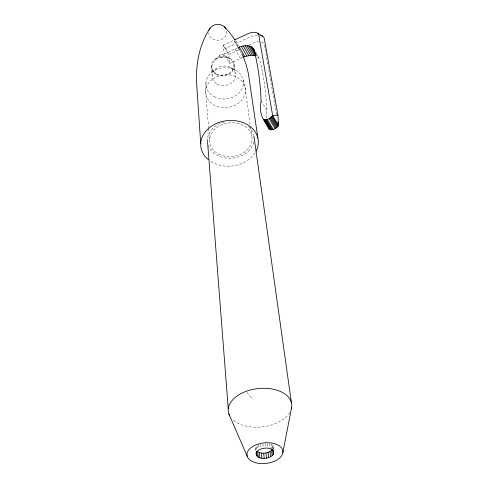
<?xml version="1.0" encoding="UTF-8"?>
<svg xmlns="http://www.w3.org/2000/svg" width="488" height="488" viewBox="0 0 488 488"><rect width="100%" height="100%" fill="white"/><g stroke="black" fill="none" stroke-linecap="round" stroke-linejoin="round"><path stroke-width="0.37" stroke-dasharray="2.44 1.83" d="M205.912 83.277L205.625 91.134L208.577 127.801M255.736 449.637L256.09 446.971L257.139 445.696L257.518 449.424M272.646 449.173L273.054 446.508L271.133 444.251L271.651 448.716M215.489 59.567L220.399 54.699M212.042 72.157L215.995 68.753M243.054 57.248L229.811 63.464L224.175 54.095L237.51 47.793M237.882 46.476L236.405 43.359L233.856 40.211L223.162 45.183L225.773 48.288L249.636 37.228A15.03 7.631 -30.6 0 1 257.505 35.093M238.687 49.898L228.732 54.497L229.811 63.464M249.032 45.128L253.967 42.913A11.974 6.137 -30.6 0 1 259.268 41.803M230.269 67.405L235.051 69.985M222.693 54.485L228.768 58.316M266.35 118.096A70.467 40.492 -28.3 0 1 266.966 110.831A845.07 335.762 -48.3 0 0 259.592 59.438L258.878 58.011L256.932 56.358L256.2 55.083M247.05 392.45L252.583 399.141M235.582 40.711L238.571 45.951M261.104 100.955L266.966 110.831M235.021 49.081L240.584 58.517M234.222 40.84L237.522 46.47M239.962 50.63L241.426 53.149M255.456 52.039L259.494 59.085M256.188 53.906L258.018 57.096M225.773 48.288L228.732 54.497L223.162 45.183L224.175 54.095M243.054 79.757L245.037 87.389L250.338 125.904M264.344 44.933L276.964 116.504M250.442 126.66L251.692 135.725M234.075 63.904L235.283 73.505M273.054 446.508L273.579 450.967M273.146 447.831L273.323 449.32M272.365 445.288L272.975 450.491M269.431 443.476L270.029 448.685M267.467 443.757L267.888 447.478M265.21 443.641L265.704 448.112M262.898 443.879L263.386 448.35M260.702 444.458L261.013 447.435M258.683 444.586L259.146 449.058M256.09 446.971L256.542 451.443M255.614 448.313L255.889 451.125M211.274 66.057L212.158 75.689M208.632 128.551L209.535 139.775M207.382 139.757L207.504 141.276M253.791 142.215A23.473 18.599 -6.1 0 1 231.568 158.24A23.473 18.599 -6.1 0 1 208.12 145.247M207.418 141.849A23.473 18.599 -6.1 0 1 225.377 121.726M248.514 126.764A23.473 18.599 -6.1 0 1 253.803 135.298M289.701 412.482A31.909 19.276 -6.5 0 1 262.623 426.847A31.909 19.276 -6.5 0 1 232.544 419.479M261.44 42.053A11.974 6.137 -30.6 0 1 264.093 44.097M226.731 31.171A9.107 7.906 -5.6 0 1 218.423 40.193A9.107 7.906 -5.6 0 1 208.602 32.873M255.059 152.951A28.89 22.82 -6 0 1 210.041 160.942M212.127 79.404L208.742 82.838A19.929 16.476 -6 0 0 209.114 101.077A19.929 16.476 -6 0 0 229.537 107.201L234.38 105.652A19.929 16.476 -6 0 0 244.293 85.132A19.929 16.476 -6 0 0 221.418 75.158L216.452 76.781L212.127 79.404M217.361 84.168A11.7 9.797 -5.9 0 0 235.49 76.055A11.7 9.797 -5.9 0 0 218.642 67.161A11.7 9.797 -5.9 0 0 217.361 84.168M216.41 74.487A11.535 9.742 -5.9 0 0 234.277 66.435A11.535 9.742 -5.9 0 0 217.654 57.584A11.535 9.742 -5.9 0 0 216.41 74.487M216.776 74.03A10.889 9.193 -5.9 0 0 233.636 66.429A10.889 9.193 -5.9 0 0 217.941 58.078A10.889 9.193 -5.9 0 0 216.776 74.03M214.183 96.673A18.788 15.634 -6 0 0 243.359 83.82A18.788 15.634 -6 0 0 216.41 69.546A18.788 15.634 -6 0 0 214.183 96.673M220.625 57.242A1.891 1.61 -5.9 0 0 223.547 55.9A1.891 1.61 -5.9 0 0 220.808 54.449A1.891 1.61 -5.9 0 0 220.625 57.242M218.807 154.165A21.32 16.891 -6.1 0 0 252.003 140.117A21.32 16.891 -6.1 0 0 221.558 124.812A21.32 16.891 -6.1 0 0 218.807 154.165"/><path stroke-width="0.73" d="M282.826 452.785A18.044 10.327 -6.5 0 0 257.493 444.281A18.044 10.327 -6.5 0 0 254.504 462.392A18.044 10.327 -6.5 0 0 282.826 452.785L291.598 407.462M273.256 454.371C275.452 445.751 259.659 446.941 256.621 452.187C254.59 460.751 270.151 459.525 273.256 454.371L272.737 449.912M210.029 28.231C199.433 44.323 195.639 64.184 196.603 83.216L200.721 143.564M239.596 49.996L238.132 47.476C243.012 45.494 251.344 43.92 254.083 49.837A854.915 333.219 -48.1 0 1 261.104 100.955A71.132 40.175 -28.4 0 0 263.392 119.481L269.388 129.442C272.816 130.699 276.726 128.368 278.538 125.453L277.928 115.107L264.356 38.869A15.03 7.631 -30.6 0 0 260.732 35.368M263.392 119.481C266.869 120.707 270.767 118.346 272.621 115.43L258.713 34.526A12.072 6.076 -30.7 0 0 248.569 33.44L234.514 39.906M256.865 451.186C261.312 454.487 268.583 453.657 272.292 449.588M250.137 46.244L255.633 55.797L250.679 55.272L243.671 56.931L241.792 53.778M277.928 115.107L272.621 115.43L278.538 125.453M257.713 33.282L262.794 36.325M224.474 26.883L228.951 31.744L234.844 39.62M265.564 119.847L271.548 129.82M264.746 119.847L270.736 129.814M264.02 119.725L270.01 129.686M267.351 119.487L273.329 129.472M266.436 119.725L272.42 129.704M269.181 118.682L275.14 128.686M271.554 116.858L277.489 126.874M270.846 117.529L276.787 127.539M270.047 118.145L276.001 128.149M272.151 116.15L278.081 126.172M239.163 47.013L244.701 56.474M241.237 46.415L246.763 55.888M243.25 45.994L248.764 55.486M246.983 45.732L252.479 55.254M245.171 45.762L250.679 55.272M248.642 45.89L254.138 55.425M253.376 48.416L254.48 50.337M252.522 47.519L255.09 51.99M251.436 46.787L255.468 53.802M228.86 413.897L247.294 456.463M243.122 56.291L246.166 64.727L248.386 73.621L257.884 138.061M277.885 121.719L278.148 123.214M253.906 136.048L291.366 402.435M273.408 450.064L273.756 453.035M271.59 450.43L272.188 455.627M270.041 451.528L270.633 456.725M268.119 452.388L268.699 457.585M265.942 452.949L266.515 458.153M263.66 453.187L264.221 458.391M261.428 453.077L261.983 458.281M259.396 452.626L259.939 457.835M257.695 451.87L258.231 457.079M256.523 451.589L256.975 456.06M256.035 452.614L256.261 454.846M207.559 142.032L228.256 408.901M229.421 415.251A31.909 19.276 -6.5 0 1 258.225 388.558A31.909 19.276 -6.5 0 1 291.324 408.724M208.291 159.625A28.89 22.82 -6 0 1 207.193 129.747A28.89 22.82 -6 0 1 244.366 123.135A28.89 22.82 -6 0 1 256.127 151.115M269.388 129.442A70.467 40.492 -28.3 0 1 267.979 126.422M209.016 30.134A9.107 7.906 -5.6 0 1 216.965 24.443A9.107 7.906 -5.6 0 1 225.816 28.56"/></g></svg>
